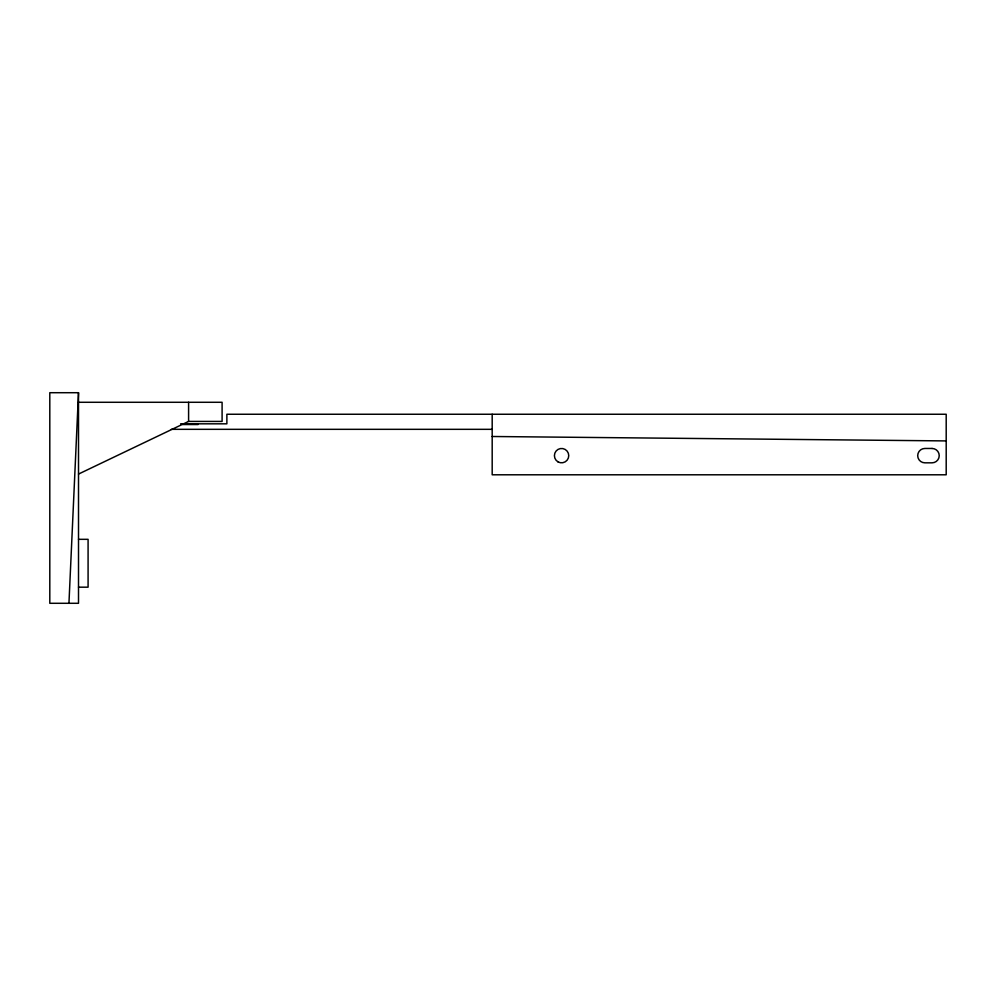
<?xml version="1.0" encoding="UTF-8"?>
<svg xmlns="http://www.w3.org/2000/svg" width="996" height="996" viewBox="0 0 996 996"><rect width="100%" height="100%" fill="white"/><g stroke="black" fill="none" stroke-linecap="round" stroke-linejoin="round"><path stroke-width="1.49" d="M68.948 603.29L78.51 392.71L49.8 392.71L49.8 603.29L78.51 603.29L78.51 392.71M78.51 474.071L188.593 421.42L222.096 421.42L222.096 402.284L78.51 402.284M180.587 423.823L226.876 423.823L226.876 414.249L946.2 414.249L946.2 474.793L492.186 474.793L492.186 414.249M182.617 424.533L198.104 424.533M171.337 429.326L492.186 429.326M78.51 539.322L88.084 539.322L88.084 587.179L78.51 587.179M492.186 436.497L946.2 440.917M188.593 402.284L188.593 421.42M932.057 448.461L924.873 448.461A7.184 7.184 0 0 0 917.702 455.645A7.184 7.184 0 0 0 924.873 462.829L932.057 462.829A7.184 7.184 0 0 0 939.228 455.645A7.184 7.184 0 0 0 932.057 448.461M557.984 461.858A7.184 7.184 0 0 0 568.753 455.645A7.184 7.184 0 0 0 557.984 449.433A7.184 7.184 0 0 0 557.984 461.858"/></g></svg>
